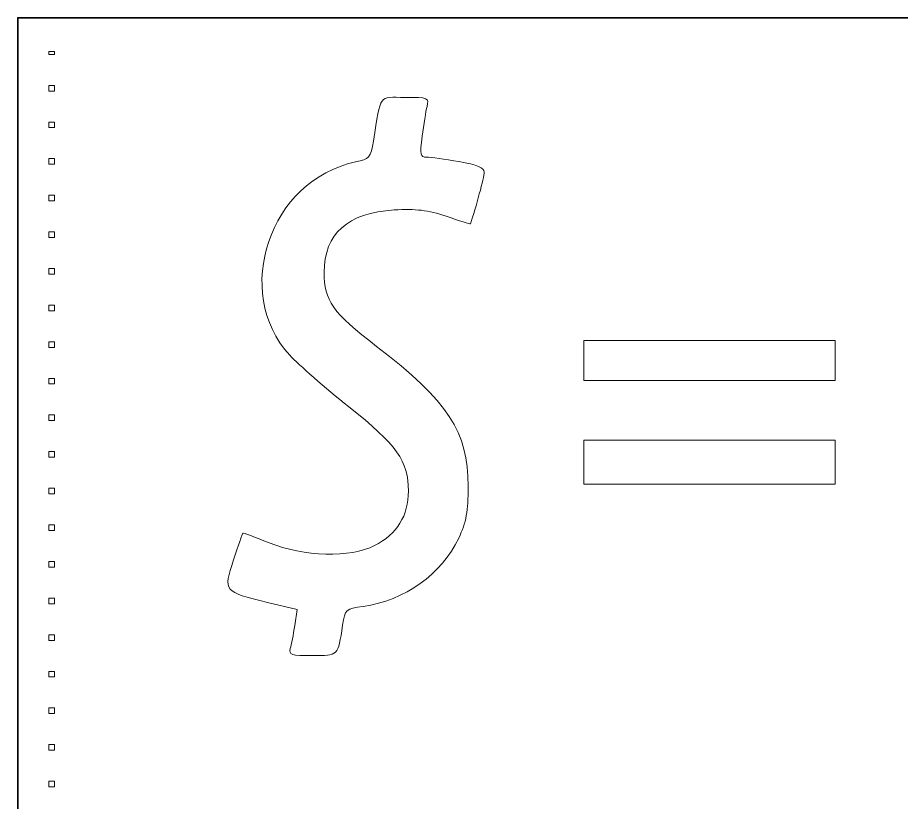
# Model space of a CAD drawing. Header units: inches. Extents: x -34 to 197, y 103 to 243.
# Drawn here: x -33.5 to 44.6, y 173.9 to 243.3 of the extents above; entities that cross this region are included whole.
import ezdxf

# ---------------------------------------------------------------- set-up
doc = ezdxf.new("R2010")
doc.units = ezdxf.units.IN
doc.header["$MEASUREMENT"] = 0
doc.layers.add('Outer Wallet', color=7, linetype='Continuous', true_color=0xffffff)

# ---------------------------------------------------------------- blocks, each defined once
blk = doc.blocks.new('block 2')
at = {"layer": 'Outer Wallet', "color": 1, "lineweight": 9, "true_color": 0xff0000}
for points in [[(-30.299, 240.093), (-30.799, 240.093), (-30.799, 240.343), (-30.299, 240.343), (-30.299, 240.093)], [(-30.299, 236.853), (-30.799, 236.853), (-30.799, 237.352), (-30.299, 237.352), (-30.299, 236.853)], [(-30.299, 233.613), (-30.799, 233.613), (-30.799, 234.112), (-30.299, 234.112), (-30.299, 233.613)], [(-30.299, 230.373), (-30.799, 230.373), (-30.799, 230.872), (-30.299, 230.872), (-30.299, 230.373)], [(-30.299, 227.133), (-30.799, 227.133), (-30.799, 227.632), (-30.299, 227.632), (-30.299, 227.133)], [(-30.299, 223.893), (-30.799, 223.893), (-30.799, 224.392), (-30.299, 224.392), (-30.299, 223.893)], [(-30.299, 220.653), (-30.799, 220.653), (-30.799, 221.152), (-30.299, 221.152), (-30.299, 220.653)], [(-30.299, 217.413), (-30.799, 217.413), (-30.799, 217.912), (-30.299, 217.912), (-30.299, 217.413)], [(-30.299, 214.173), (-30.799, 214.173), (-30.799, 214.672), (-30.299, 214.672), (-30.299, 214.173)], [(-30.299, 210.934), (-30.799, 210.934), (-30.799, 211.432), (-30.299, 211.432), (-30.299, 210.934)], [(-30.299, 207.694), (-30.799, 207.694), (-30.799, 208.192), (-30.299, 208.192), (-30.299, 207.694)], [(-30.299, 204.454), (-30.799, 204.454), (-30.799, 204.952), (-30.299, 204.952), (-30.299, 204.454)], [(-30.299, 201.214), (-30.799, 201.214), (-30.799, 201.712), (-30.299, 201.712), (-30.299, 201.214)], [(-30.299, 197.974), (-30.799, 197.974), (-30.799, 198.472), (-30.299, 198.472), (-30.299, 197.974)], [(-30.299, 194.734), (-30.799, 194.734), (-30.799, 195.232), (-30.299, 195.232), (-30.299, 194.734)], [(-30.299, 191.494), (-30.799, 191.494), (-30.799, 191.992), (-30.299, 191.992), (-30.299, 191.494)], [(-30.299, 188.254), (-30.799, 188.254), (-30.799, 188.752), (-30.299, 188.752), (-30.299, 188.254)], [(-30.299, 185.014), (-30.799, 185.014), (-30.799, 185.512), (-30.299, 185.512), (-30.299, 185.014)], [(-30.299, 181.774), (-30.799, 181.774), (-30.799, 182.273), (-30.299, 182.273), (-30.299, 181.774)], [(-30.299, 178.534), (-30.799, 178.534), (-30.799, 179.033), (-30.299, 179.033), (-30.299, 178.534)], [(-30.299, 175.294), (-30.799, 175.294), (-30.799, 175.793), (-30.299, 175.793), (-30.299, 175.294)]]:
    blk.add_lwpolyline(points, dxfattribs=at)

msp = doc.modelspace()

# ---------------------------------------------------------------- linework, layer by layer
at = {"layer": 'Outer Wallet', "color": 1, "lineweight": 35, "true_color": 0xff0000}
msp.add_lwpolyline([(-33.549, 156.824), (-33.549, 243.343), (197.433, 243.343)], dxfattribs=at)
at = {"layer": 'Outer Wallet', "color": 7, "lineweight": 9, "true_color": 0xffffff}
for points in [[(16.55, 213.006), (16.55, 214.77), (27.662, 214.77), (38.775, 214.77), (38.775, 213.006), (38.775, 211.242), (27.662, 211.242), (16.55, 211.242), (16.55, 213.006)], [(16.55, 204.01), (16.55, 205.951), (27.662, 205.951), (38.775, 205.951), (38.775, 204.01), (38.775, 202.07), (27.662, 202.07), (16.55, 202.07), (16.55, 204.01)]]:
    msp.add_lwpolyline(points, dxfattribs=at)
msp.add_open_spline([(-9.429, 187.518), (-9.333, 187.858), (-9.155, 188.779), (-9.033, 189.566), (-9.033, 189.566), (-8.811, 190.996), (-8.811, 190.996), (-8.811, 190.996), (-11.438, 191.615), (-11.438, 191.615), (-15.322, 192.531), (-15.373, 192.594), (-14.451, 195.367), (-14.031, 196.629), (-13.663, 197.695), (-13.633, 197.736), (-13.603, 197.778), (-12.554, 197.395), (-11.302, 196.885), (-8.26, 195.647), (-4.078, 195.533), (-1.971, 196.633), (0.022, 197.673), (1.028, 199.29), (1.028, 201.457), (1.028, 204.109), (0.01, 205.546), (-4.272, 208.94), (-6.334, 210.575), (-8.676, 212.622), (-9.476, 213.49), (-14.615, 219.065), (-11.232, 229.002), (-3.659, 230.576), (-2.428, 230.831), (-2.321, 230.957), (-2.079, 232.423), (-1.376, 236.698), (-1.673, 236.29), (0.729, 236.29), (2.77, 236.29), (2.859, 236.253), (2.673, 235.496), (2.566, 235.059), (2.37, 233.869), (2.237, 232.85), (2.023, 231.213), (2.069, 230.998), (2.629, 230.998), (2.978, 230.998), (4.268, 230.823), (5.497, 230.609), (7.119, 230.326), (7.73, 230.069), (7.73, 229.67), (7.73, 229.263), (6.987, 226.488), (6.511, 225.115), (6.499, 225.081), (5.538, 225.376), (4.376, 225.77), (2.77, 226.315), (1.664, 226.449), (-0.233, 226.33), (-4.368, 226.07), (-6.408, 224.253), (-6.434, 220.805), (-6.453, 218.335), (-5.677, 217.24), (-1.795, 214.261), (4.561, 209.384), (6.312, 206.712), (6.312, 201.894), (6.312, 199.655), (6.14, 198.706), (5.476, 197.308), (3.952, 194.093), (0.701, 191.767), (-2.974, 191.263), (-4.524, 191.051), (-4.576, 191.003), (-4.795, 189.59), (-5.221, 186.846), (-5.166, 186.901), (-7.487, 186.901), (-9.333, 186.901), (-9.581, 186.979), (-9.429, 187.518)], degree=3, knots=[0, 0, 0, 0, 1, 1, 1, 2, 2, 2, 3, 3, 3, 4, 4, 4, 5, 5, 5, 6, 6, 6, 7, 7, 7, 8, 8, 8, 9, 9, 9, 10, 10, 10, 11, 11, 11, 12, 12, 12, 13, 13, 13, 14, 14, 14, 15, 15, 15, 16, 16, 16, 17, 17, 17, 18, 18, 18, 19, 19, 19, 20, 20, 20, 21, 21, 21, 22, 22, 22, 23, 23, 23, 24, 24, 24, 25, 25, 25, 26, 26, 26, 27, 27, 27, 28, 28, 28, 29, 29, 29, 29], dxfattribs=at)

# ---------------------------------------------------------------- block references
at = {"layer": 'Outer Wallet'}
msp.add_blockref('block 2', (0, 0), dxfattribs=at)

doc.saveas('drawing.dxf')
